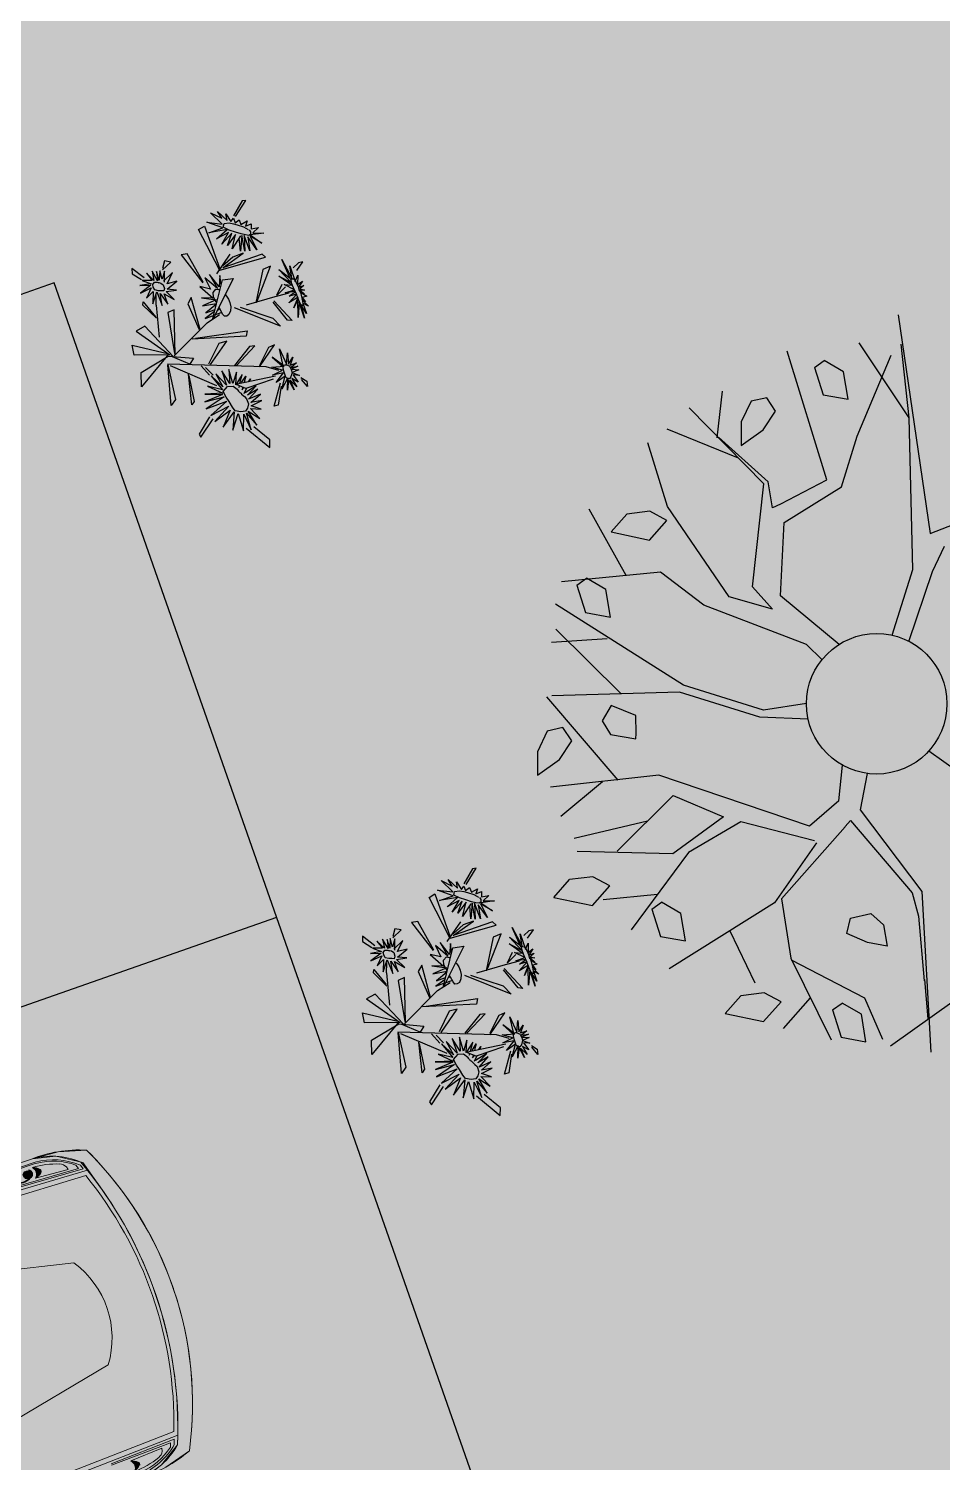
# Model space of a CAD drawing. Header units: millimetres. Extents: x 604785 to 1211550, y 1310998 to 2622648.
# Drawn here: x 604998.73 to 605002.83, y 1311145.76 to 1311152.19 of the extents above; entities that cross this region are included whole.
import ezdxf

# ---------------------------------------------------------------- set-up
doc = ezdxf.new("R2010")
doc.units = ezdxf.units.MM
for name, color, linetype in [('acera', 8, 'Continuous'), ('ARBOLES', 102, 'Continuous'), ('FLORES', 7, 'Continuous'), ('MUEBLES', 1, 'Continuous')]:
    doc.layers.add(name, color=color, linetype=linetype)
doc.layers.add('CARRO', color=7, linetype='Continuous', lineweight=18)

# ---------------------------------------------------------------- blocks, each defined once
blk = doc.blocks.new('A$C03F432A0')
at = {"layer": 'CARRO'}
h = blk.add_hatch(color=256, dxfattribs=at)
h.set_gradient(color1=(110, 110, 110), color2=(237, 237, 237), one_color=1, tint=0.93, name='SPHERICAL')
h.paths.add_polyline_path([(10.7522, 8.8527, 0.179944), (10.6695, 8.6428, -0.113297), (10.71, 8.8944, -0.116156), (11.4219, 9.0659, -0.115969), (12.1344, 8.9022), (12.1344, 8.9023, -0.113297), (12.1777, 8.6511, -0.000135), (12.1777, 8.6509, 0.180082), (12.0928, 8.8601, 0.092939), (11.4218, 8.9821, 0.092939)])
h = blk.add_hatch(color=256, dxfattribs=at)
h.set_gradient(color1=(51, 135, 215), color2=(217, 233, 247), one_color=1, tint=0.91, name='SPHERICAL')
h.paths.add_polyline_path([(10.7878, 7.9175, -0.117513), (12.0744, 7.9306), (12.0301, 8.864, 0.177138), (10.8168, 8.855)])
h = blk.add_hatch(color=256, dxfattribs=at)
h.set_gradient(color1=(250, 246, 5), color2=(255, 254, 240), one_color=1, tint=0.97, name='SPHERICAL')
h.paths.add_polyline_path([(10.756, 8.6368, 0.144872), (10.7403, 8.6675, 0.391406), (10.7251, 8.6691, 0.188365), (10.7064, 8.6391, -0.083561), (10.7305, 8.7609, -0.165877), (10.7519, 8.7851), (10.7658, 8.7883)])
h = blk.add_hatch(color=256, dxfattribs=at)
h.set_gradient(color1=(250, 246, 5), color2=(255, 254, 240), one_color=1, tint=0.97, name='SPHERICAL')
h.paths.add_polyline_path([(12.0942, 8.6379, -0.144872), (12.1099, 8.6687, -0.391406), (12.1251, 8.6702, -0.188365), (12.1438, 8.6402, 0.083561), (12.1197, 8.762, 0.165877), (12.0983, 8.7862), (12.0844, 8.7894)])
h = blk.add_hatch(color=256, dxfattribs=at)
h.set_gradient(color1=(253, 124, 146), color2=(254, 220, 226), one_color=1, tint=0.93, name='SPHERICAL')
h.paths.add_polyline_path([(10.756, 8.6368, 0.429703), (10.7064, 8.6391, -0.188943), (10.7252, 8.6691, -0.388639), (10.7403, 8.6675, -0.144872)])
h = blk.add_hatch(color=256, dxfattribs=at)
h.set_gradient(color1=(253, 124, 146), color2=(254, 220, 226), one_color=1, tint=0.93, name='SPHERICAL')
edge = h.paths.add_edge_path()
edge.add_ellipse((10.7287, 8.6077), major_axis=(0, 0.0204), ratio=0.780308, start_angle=0, end_angle=360, ccw=False)
h = blk.add_hatch(color=256, dxfattribs=at)
h.set_gradient(color1=(253, 124, 146), color2=(254, 220, 226), one_color=1, tint=0.93, name='SPHERICAL')
h.paths.add_polyline_path([(12.0942, 8.6379, -0.429703), (12.1438, 8.6402, 0.188943), (12.125, 8.6703, 0.388639), (12.1099, 8.6687, 0.144872)])
at = {"lineweight": 35}
for centre, radius, start, end in [((10.729, 8.6122), 0.0181, 19.32819, 156.16029), ((10.6782, 8.5798), 0.078, 340.86433, 29.46967)]:
    blk.add_arc(centre, radius, start, end, dxfattribs=at)
at = {"layer": 'CARRO', "color": 0}
for p, q in [((10.71, 8.8944), (10.6755, 8.7709)), ((10.7571, 8.8605), (10.8951, 8.9023)), ((12.1703, 8.7789), (12.1344, 8.902)), ((10.692, 8.7552), (10.7571, 8.8605)), ((10.7878, 7.9175), (10.8168, 8.855)), ((12.0301, 8.864), (12.0744, 7.9306)), ((12.1541, 8.763), (12.0928, 8.8601)), ((10.6755, 8.7709), (10.6699, 8.6521)), ((10.6699, 8.6521), (10.692, 8.7552)), ((11.0568, 8.1476), (11.1714, 8.6794)), ((11.0568, 8.1476), (11.1714, 8.6794)), ((11.0568, 8.1476), (11.1714, 8.6794)), ((11.7683, 8.1476), (11.6536, 8.6794)), ((11.7683, 8.1476), (11.6536, 8.6794)), ((11.7683, 8.1476), (11.6536, 8.6794))]:
    blk.add_line(p, q, dxfattribs=at)
at = {"layer": 'CARRO', "linetype": 'Continuous'}
for p, q in [((12.0982, 7.8864), (12.0522, 8.8749)), ((10.7575, 7.879), (10.7963, 8.8693)), ((10.6695, 8.6426), (10.67, 8.5588))]:
    blk.add_line(p, q, dxfattribs=at)
at = {"layer": 'CARRO'}
for p, q in [((10.7579, 8.8267), (10.7765, 8.8339)), ((10.7765, 8.8339), (10.7652, 8.551)), ((10.7653, 8.8466), (10.7842, 8.8529)), ((10.7842, 8.8529), (10.7713, 8.5406)), ((10.7878, 7.9175), (10.8168, 8.855)), ((12.0744, 7.9306), (12.0301, 8.864)), ((12.0643, 8.8544), (12.0785, 8.5501)), ((12.0876, 8.8466), (12.0643, 8.8544)), ((12.0736, 8.8339), (12.0849, 8.551)), ((12.0922, 8.8267), (12.0736, 8.8339)), ((10.7519, 8.7851), (10.7658, 8.7883)), ((10.756, 8.6368), (10.7658, 8.7883)), ((12.0983, 8.7862), (12.0844, 8.7894)), ((12.0942, 8.6379), (12.0844, 8.7894)), ((10.6871, 8.6591), (10.6882, 8.5432)), ((10.6936, 8.5467), (10.6936, 8.6286))]:
    blk.add_line(p, q, dxfattribs=at)
at = {"layer": 'CARRO', "linetype": 'Continuous'}
for centre, radius, start, end in [((11.4301, 7.4687), 1.5972, 90.29515, 116.79722), ((11.4301, 7.4685), 1.5972, 90.29515, 116.79722), ((11.4301, 7.4687), 1.5972, 63.83515, 90.31619), ((11.4301, 7.4685), 1.5972, 63.83515, 90.31619), ((11.432, 7.1318), 1.8504, 90.29803, 111.55552), ((11.432, 7.1316), 1.8504, 90.29803, 111.55552), ((11.432, 7.1318), 1.8504, 69.07684, 90.31619), ((11.4323, 7.1334), 1.8485, 69.06607, 90.3088), ((11.2379, 8.6804), 0.5696, 157.92819, 183.77737), ((11.2379, 8.6801), 0.5696, 157.92819, 183.77737), ((11.609, 8.6824), 0.5696, 356.85173, 22.70433), ((11.609, 8.6822), 0.5696, 356.85173, 22.70433), ((10.9931, 8.6366), 0.3236, 138.11595, 178.91281), ((10.9931, 8.6364), 0.3236, 138.11595, 178.91281), ((11.8542, 8.6414), 0.3236, 1.68362, 42.51469), ((11.8542, 8.6412), 0.3236, 1.68362, 42.51469)]:
    blk.add_arc(centre, radius, start, end, dxfattribs=at)
at = {"layer": 'CARRO', "color": 0}
for centre, radius, start, end in [((11.4301, 7.4687), 1.5972, 90, 116.16485), ((11.4301, 7.4687), 1.5972, 63.83515, 90), ((11.4356, 7.2009), 1.7661, 70.33198, 110.51227), ((11.4321, 7.1354), 1.8467, 69.04088, 106.9042), ((11.4125, 8.3385), 0.4176, 54.73387, 125.26613), ((11.4125, 8.3385), 0.4176, 54.73387, 125.26613), ((11.4125, 8.3385), 0.4176, 54.73387, 125.26613)]:
    blk.add_arc(centre, radius, start, end, dxfattribs=at)
at = {"layer": 'CARRO'}
for centre, radius, start, end in [((11.4356, 7.2009), 1.7661, 70.33198, 110.51227), ((11.0004, 8.6383), 0.314, 138.46327, 176.1973), ((10.9857, 8.6434), 0.2924, 141.18189, 175.54291), ((11.8525, 8.6383), 0.314, 3.8027, 41.53673), ((11.8644, 8.6434), 0.2924, 4.45709, 38.81811), ((11.0803, 8.6285), 0.374, 159.26838, 178.37474), ((10.7767, 8.7416), 0.0501, 119.67876, 157.35201), ((12.0735, 8.7427), 0.0501, 22.64799, 60.32124), ((11.7699, 8.6296), 0.374, 1.62526, 20.73162), ((10.8416, 8.6449), 0.1489, 171.8011, 186.27993), ((10.7541, 8.6302), 0.0485, 126.64935, 169.44744), ((10.7301, 8.6144), 0.0342, 40.8411, 133.85447), ((10.7319, 8.6601), 0.0113, 41.48584, 126.43808), ((10.6962, 8.6257), 0.0608, 10.55491, 43.52782), ((10.7137, 8.6093), 0.0336, 328.78339, 15.32214), ((12.154, 8.6268), 0.0608, 136.47218, 169.44509), ((12.12, 8.6156), 0.0342, 46.14553, 139.1589), ((12.1183, 8.6612), 0.0113, 53.56192, 138.51416)]:
    blk.add_arc(centre, radius, start, end, dxfattribs=at)
at = {"layer": 'CARRO', "extrusion": (0, 0, -1)}
blk.add_ellipse((10.7287, 8.6077), major_axis=(0, 0.0204), ratio=0.780308, dxfattribs=at)
blk = doc.blocks.new('p_arbol04')
at = {"layer": 'ARBOLES'}
for p, q in [((-0.623, 1.751), (-0.408, 2.362)), ((0.051, 1.875), (0.346, 2.362)), ((0.761, 1.696), (0.543, 2.316)), ((0.739, 1.388), (0.805, 2.293)), ((-0.408, 1.55), (-1.03, 2.13)), ((0.772, 1.945), (1.1, 2.177)), ((-1.003, 0.765), (-1.206, 2.042)), ((1.121, 1.006), (1.721, 1.988)), ((-1.138, 1.515), (-1.476, 1.85)), ((-1.41, 1.113), (-1.364, 1.898)), ((-0.178, 0.97), (0.051, 1.875)), ((0.778, 1.371), (0.783, 1.942)), ((-1.98, 0.646), (-1.849, 1.574)), ((-1.07, 0.749), (-1.815, 1.547)), ((-0.375, 1.086), (-0.408, 1.55)), ((2.581, 1.481), (1.362, 0.043)), ((1.984, 0.831), (2.181, 1.574)), ((0.018, 0.878), (0.739, 1.388)), ((0.636, 1.196), (0.778, 1.371)), ((1.571, 1.059), (2.283, 1.298)), ((1.984, 0.831), (2.41, 1.295)), ((0.704, 1.166), (0.636, 1.196)), ((0.708, 1.165), (1.121, 1.006)), ((-1.718, 0.414), (-2.406, 1.04)), ((-0.047, 0.205), (-0.375, 1.086)), ((0.117, 0.646), (0.608, 1.04)), ((0.608, 1.04), (1.158, 0.873)), ((1.158, 0.873), (1.571, 1.059)), ((-0.014, 0.623), (-0.178, 0.97)), ((-0.014, 0.623), (0.018, 0.878)), ((-2.079, 0.738), (-2.537, 0.808)), ((-0.777, 0.094), (-1.07, 0.749)), ((-0.71, 0.11), (-1.003, 0.765)), ((1.034, -0.05), (1.984, 0.831)), ((0.136, -0.002), (0.117, 0.646)), ((-2.144, -0.12), (-2.668, 0.507)), ((-2.077, 0.227), (-2.603, 0.599)), ((-1.194, -0.839), (-1.718, 0.414)), ((-1.768, 0.206), (-2.439, 0.251)), ((-1.768, 0.206), (-1.62, -0.236)), ((-0.057, 0.021), (-0.047, 0.205)), ((-2.489, -0.25), (-2.832, 0.066)), ((-0.515, -0.225), (-0.777, 0.094)), ((-0.425, -0.127), (-0.71, 0.11)), ((1.362, 0.043), (1.722, -0.143)), ((-1.62, -0.236), (-2.144, -0.12)), ((0.496, -0.29), (1.034, -0.05)), ((1.132, -0.189), (1.362, -0.12)), ((-2.046, -0.213), (-2.865, -0.282)), ((-1.554, -0.375), (-2.046, -0.213)), ((0.551, -0.431), (1.132, -0.189)), ((-1.259, -0.955), (-1.554, -0.375)), ((-0.866, -0.885), (-0.616, -0.706)), ((-1.882, -1.048), (-2.898, -0.746)), ((-0.866, -0.885), (-1.194, -0.839)), ((-2.313, -0.92), (-2.505, -1.372)), ((-1.259, -0.978), (-1.882, -1.048)), ((-0.53, -0.911), (-0.801, -1.071)), ((-1.816, -1.071), (-2.144, -1.465)), ((-0.995, -1.071), (-1.816, -1.071)), ((-0.925, -1.07), (-1.039, -1.872)), ((-0.995, -1.07), (-0.925, -1.07)), ((-0.803, -1.07), (-0.978, -1.928)), ((-0.803, -1.071), (-0.801, -1.071)), ((-0.036, -1.178), (0.018, -1.72)), ((-2.144, -1.465), (-2.439, -2.184)), ((-2.153, -1.476), (-1.98, -2.161)), ((-2.287, -1.813), (-2.636, -1.813)), ((-0.978, -1.928), (-1.955, -2.892)), ((-1.039, -1.872), (-1.152, -2.045)), ((-1.152, -2.045), (-1.536, -2.447)), ((-1.98, -2.161), (-2.144, -2.509)), ((-1.525, -2.442), (-1.759, -2.685)), ((-1.03, -2.857), (-2.144, -2.602))]:
    blk.add_line(p, q, dxfattribs=at)
at = {"layer": 'ARBOLES', "color": 1}
for p, q in [((-0.431, 2.094), (-0.267, 1.802)), ((-0.431, 2.094), (-0.229, 2.094)), ((-0.079, 1.961), (-0.229, 2.094)), ((-0.965, 2.011), (-1.091, 1.802)), ((-0.965, 2.011), (-0.866, 1.988)), ((-0.829, 1.802), (-0.866, 1.988)), ((-0.042, 1.802), (-0.079, 1.961)), ((1.008, 1.882), (0.858, 1.749)), ((1.196, 1.935), (1.008, 1.882)), ((1.308, 1.855), (1.196, 1.935)), ((1.271, 1.722), (1.308, 1.855)), ((-1.091, 1.802), (-0.979, 1.616)), ((-0.979, 1.616), (-0.829, 1.802)), ((-0.267, 1.802), (-0.042, 1.802)), ((0.858, 1.749), (1.083, 1.696)), ((1.083, 1.696), (1.271, 1.722)), ((1.772, 1.719), (1.646, 1.51)), ((1.772, 1.719), (1.87, 1.696)), ((1.908, 1.51), (1.87, 1.696)), ((1.646, 1.51), (1.758, 1.324)), ((1.758, 1.324), (1.908, 1.51)), ((-2.066, 1.377), (-2.254, 1.324)), ((-1.954, 1.298), (-2.066, 1.377)), ((-2.254, 1.324), (-2.404, 1.191)), ((-1.991, 1.165), (-1.954, 1.298)), ((-2.404, 1.191), (-2.179, 1.138)), ((-2.179, 1.138), (-1.991, 1.165)), ((-1.541, 1.112), (-1.691, 1.085)), ((-1.466, 0.899), (-1.541, 1.112)), ((-1.691, 1.085), (-1.729, 0.953)), ((-1.729, 0.953), (-1.616, 0.767)), ((-1.579, 0.793), (-1.466, 0.899)), ((-1.616, 0.767), (-1.579, 0.793)), ((-3.093, 0.395), (-2.928, 0.103)), ((-3.093, 0.395), (-2.891, 0.395)), ((-2.741, 0.262), (-2.891, 0.395)), ((-2.703, 0.103), (-2.741, 0.262)), ((-2.928, 0.103), (-2.703, 0.103)), ((-2.614, -0.298), (-2.741, -0.507)), ((-2.614, -0.298), (-2.516, -0.322)), ((-2.479, -0.507), (-2.516, -0.322)), ((-2.741, -0.507), (-2.628, -0.693)), ((-2.628, -0.693), (-2.479, -0.507)), ((-2.868, -1.357), (-2.703, -1.649)), ((-2.868, -1.357), (-2.666, -1.357)), ((-2.516, -1.489), (-2.666, -1.357)), ((-2.479, -1.649), (-2.516, -1.489)), ((-2.703, -1.649), (-2.479, -1.649)), ((-1.669, -1.683), (-1.552, -1.621)), ((-1.61, -1.869), (-1.669, -1.683)), ((-1.552, -1.621), (-1.406, -1.724)), ((-1.406, -1.724), (-1.406, -1.869)), ((-1.523, -2.014), (-1.61, -1.869)), ((-1.406, -1.869), (-1.523, -2.014)), ((-2.239, -2.024), (-2.366, -2.233)), ((-2.239, -2.024), (-2.141, -2.047)), ((-2.104, -2.233), (-2.141, -2.047)), ((-2.366, -2.233), (-2.254, -2.418)), ((-2.254, -2.418), (-2.104, -2.233))]:
    blk.add_line(p, q, dxfattribs=at)
at = {"layer": 'ARBOLES'}
blk.add_circle((-0.03, -0.578), 0.6, dxfattribs=at)
blk = doc.blocks.new('FLORES-1')
at = {"color": 86, "linetype": 'Continuous'}
for p, q in [((0.0502, 0.3848), (0.0451, 0.4218)), ((0.0541, 0.3853), (0.0678, 0.4185)), ((0.05, 0.3824), (0.0606, 0.2806)), ((-0.1586, 0.1554), (-0.182, 0.2829)), ((0.2296, 0.2941), (0.188, 0.2313)), ((-0.188, 0.2719), (-0.1829, 0.1807)), ((-0.1829, 0.1807), (-0.1586, 0.1554)), ((0.0557, 0.1455), (-0.0023, 0.0095)), ((-0.1406, 0.0986), (-0.0275, -0.0132)), ((-0.0736, 0.0879), (-0.1048, 0.1009)), ((-0.0638, 0.0765), (-0.1013, 0.0899)), ((0.1682, 0.0169), (0.0701, -0.0123)), ((0.1682, 0.0169), (0.1963, 0.029))]:
    blk.add_line(p, q, dxfattribs=at)
at = {"color": 1, "linetype": 'Continuous'}
for p, q in [((-0.1826, 0.183), (-0.1963, 0.1686)), ((0.0557, 0.1455), (0.0644, 0.1919)), ((0.0694, 0.1775), (0.0686, 0.1992))]:
    blk.add_line(p, q, dxfattribs=at)
at = {"color": 86, "linetype": 'Continuous'}
for points in [[(0.1019, 0.4713), (0.1197, 0.4991), (0.1224, 0.4846), (0.1144, 0.4639)], [(0.0784, 0.4101), (0.0532, 0.3819)], [(-0.2168, 0.3557), (-0.2345, 0.3682), (-0.251, 0.3638), (-0.2232, 0.3548)], [(0.0406, 0.3673), (-0.0394, 0.3981), (-0.0323, 0.385), (0.0375, 0.3635)], [(0.0598, 0.3181), (0.146, 0.3992), (0.1457, 0.372), (0.0557, 0.3118)], [(0.1944, 0.245), (0.1778, 0.3949), (0.1918, 0.3884), (0.1979, 0.2569), (0.2165, 0.334), (0.2175, 0.2994), (0.2033, 0.2593)], [(0.333, 0.3555), (0.3684, 0.4043), (0.3714, 0.3931), (0.3378, 0.3497)], [(0.0616, 0.261), (-0.0092, 0.3439), (-0.0421, 0.3569), (0.0672, 0.2438)], [(-0.2187, 0.2869), (-0.2704, 0.2564), (-0.2691, 0.243), (-0.2082, 0.2891)], [(-0.1698, 0.2986), (-0.1444, 0.2663), (-0.019, -0.0199)], [(-0.1364, 0.2468), (-0.0897, 0.3165), (-0.0903, 0.2963), (-0.1319, 0.2481)], [(0.0616, 0.1678), (0.1631, 0.2415), (0.1543, 0.2751), (0.0599, 0.1675)], [(-0.1044, 0.1805), (-0.0691, 0.2582), (-0.0648, 0.2416), (-0.1022, 0.1746)], [(0.0239, 0.0935), (-0.0156, 0.2537), (-0.0302, 0.2437), (0.0257, 0.0818)], [(0.1959, 0.2446), (0.3391, 0.2315), (0.3421, 0.253), (0.1985, 0.2468)], [(-0.2997, 0.1349), (-0.3853, 0.1809), (-0.3629, 0.1903), (-0.3052, 0.1589)], [(0.1791, 0.1825), (0.2816, 0.1697), (0.286, 0.1507), (0.1778, 0.1804)], [(-0.0712, 0.1061), (-0.0219, 0.1809), (-0.0186, 0.1549), (-0.0676, 0.1007)], [(0.0438, 0.1168), (0.1488, 0.1294), (0.1344, 0.1114), (0.0451, 0.1143)], [(0.2636, 0.0776), (0.2764, 0.1114), (0.2875, 0.094), (0.2677, 0.0789)], [(-0.2232, 0.0404), (-0.2617, -0.0103), (-0.2726, -0.0087), (-0.2328, 0.0487)], [(0.0041, -0.008), (-0.0324, 0.0635), (-0.0456, 0.0455), (0.0006, -0.0006)], [(-0.0004, 0.0135), (0.1328, 0.0641), (0.1322, 0.0424), (0.0039, 0.0133)], [(-0.0776, 0.0292), (-0.1594, 0.0137), (-0.1672, 0.003), (-0.0734, 0.0294)], [(-0.0029, 0.0057), (0.1197, -0.0414), (0.116, -0.0728), (0.0063, -0.0019)], [(0.1291, 0.0019), (0.1836, -0.0217), (0.1931, -0.0168), (0.1344, 0.0016)], [(0.2619, 0.0148), (0.3042, -0.0102), (0.2885, -0.0161), (0.2604, 0.0041)], [(-0.0195, -0.0195), (-0.1316, -0.0383), (-0.1444, -0.0589), (-0.0209, -0.0195)], [(0.0103, -0.0037), (-0.0538, -0.1228), (-0.0113, -0.1071), (0.0041, -0.008)], [(0.0063, -0.0019), (0.0474, -0.1069), (0.0795, -0.1008), (0.0103, -0.0037)]]:
    blk.add_lwpolyline(points, dxfattribs=at)
at = {"color": 1, "linetype": 'Continuous'}
for points in [[(0.0843, 0.4415), (0.1519, 0.4398), (0.0851, 0.4466), (0.1237, 0.4554), (0.0719, 0.4528), (0.087, 0.4679), (0.0598, 0.4564), (0.0644, 0.4745), (0.0512, 0.4555), (0.05, 0.4737), (0.0445, 0.4574), (0.0356, 0.4701), (0.04, 0.4568), (0.023, 0.465), (0.0327, 0.4567), (0.0146, 0.4695), (0.017, 0.4544), (-0.0006, 0.459), (0.0112, 0.4507), (-0.0168, 0.4622), (-0.0012, 0.4499), (-0.0353, 0.4479), (-0.0044, 0.4423), (-0.0473, 0.4368), (0.006, 0.4404), (-0.0372, 0.4185), (0.0161, 0.4395), (-0.0041, 0.418), (0.022, 0.4431), (0.0165, 0.4087), (0.0327, 0.4423), (0.0357, 0.4179), (0.0416, 0.4419), (0.0499, 0.4103), (0.0484, 0.4411), (0.0759, 0.4171), (0.0647, 0.4387), (0.107, 0.4117), (0.074, 0.4402), (0.1266, 0.4197), (0.0889, 0.442)], [(0.2705, 0.347), (0.2429, 0.3072), (0.2804, 0.3342), (0.258, 0.2969), (0.2888, 0.3243), (0.2683, 0.2818), (0.2943, 0.3159), (0.2899, 0.2732), (0.3048, 0.3151), (0.317, 0.2581), (0.3149, 0.3043), (0.3503, 0.2646), (0.3266, 0.3073), (0.374, 0.2869), (0.3444, 0.3131), (0.3691, 0.3087), (0.3321, 0.326), (0.3524, 0.3303), (0.3238, 0.3359), (0.3306, 0.3472), (0.3157, 0.3464), (0.3194, 0.3623), (0.3036, 0.3618), (0.3063, 0.3841), (0.2932, 0.3733), (0.2935, 0.3922), (0.2785, 0.386), (0.2734, 0.4095), (0.2648, 0.3865), (0.2506, 0.4189), (0.2619, 0.3767), (0.2239, 0.4012), (0.2586, 0.3747), (0.2101, 0.3785), (0.2587, 0.3667), (0.2151, 0.3566), (0.2677, 0.3578), (0.2203, 0.3415), (0.2706, 0.3509), (0.2261, 0.3288), (0.2657, 0.3408)], [(-0.1567, 0.3184), (-0.1074, 0.3267), (-0.1607, 0.3288), (-0.1278, 0.3455), (-0.1627, 0.3351), (-0.1477, 0.3554), (-0.1674, 0.3382), (-0.1687, 0.3597), (-0.1757, 0.3388), (-0.1799, 0.3602), (-0.1812, 0.3378), (-0.1913, 0.3587), (-0.1918, 0.3359), (-0.209, 0.3539), (-0.1996, 0.3356), (-0.227, 0.3423), (-0.2093, 0.3278), (-0.2388, 0.3327), (-0.212, 0.3203), (-0.2443, 0.321), (-0.2086, 0.3167), (-0.2379, 0.3007), (-0.2016, 0.3168), (-0.2278, 0.2858), (-0.1944, 0.3107), (-0.202, 0.2765), (-0.1824, 0.3103), (-0.1757, 0.2753), (-0.1731, 0.3099), (-0.1516, 0.2824), (-0.1631, 0.3203), (-0.1228, 0.2957), (-0.1609, 0.3149)], [(0.1492, 0.2314), (0.1787, 0.2393), (0.1468, 0.2235), (0.194, 0.2102), (0.1441, 0.2166), (0.1902, 0.1927), (0.1504, 0.1953), (0.1705, 0.1668), (0.1205, 0.1923), (0.135, 0.1586), (0.1116, 0.1996), (0.1105, 0.1521), (0.1011, 0.1965)], [(-0.1607, 0.1698), (-0.138, 0.1872), (-0.1604, 0.1558), (-0.1247, 0.1726), (-0.1531, 0.1491), (-0.1072, 0.154), (-0.1492, 0.1403), (-0.1024, 0.1312), (-0.1509, 0.1284), (-0.1042, 0.1101), (-0.1514, 0.1155), (-0.105, 0.094), (-0.1592, 0.1105), (-0.1311, 0.0716), (-0.1697, 0.1079), (-0.1511, 0.054), (-0.1729, 0.1052), (-0.1736, 0.0451), (-0.1819, 0.1072), (-0.1961, 0.0402), (-0.1976, 0.1101), (-0.2207, 0.0464), (-0.2153, 0.1099), (-0.2431, 0.0509), (-0.2278, 0.1094), (-0.2696, 0.068), (-0.2383, 0.119), (-0.2896, 0.093), (-0.2478, 0.1287), (-0.3048, 0.1231), (-0.2566, 0.1442), (-0.3106, 0.1479), (-0.2569, 0.1533), (-0.3042, 0.1688), (-0.2526, 0.161), (-0.2874, 0.186), (-0.2476, 0.1704), (-0.2621, 0.2015), (-0.24, 0.1757), (-0.2373, 0.2132), (-0.23, 0.1793), (-0.2172, 0.2174), (-0.2181, 0.1762), (-0.1992, 0.2152), (-0.2046, 0.1778), (-0.1877, 0.2147), (-0.195, 0.1735)], [(-0.1663, 0.1964), (-0.1605, 0.2062), (-0.1667, 0.1997)], [(-0.1612, 0.1755), (-0.1468, 0.1952), (-0.1625, 0.1833)], [(0.0808, 0.1925), (0.0819, 0.1987), (0.0829, 0.1953)], [(0.0989, 0.1949), (0.0859, 0.1538), (0.0846, 0.1845)], [(-0.1774, 0.1722), (-0.1831, 0.1679), (-0.1789, 0.175)], [(-0.1686, 0.1637), (-0.1716, 0.1614), (-0.1688, 0.1652)], [(0.0795, 0.1808), (0.0705, 0.1454), (0.0695, 0.1728)], [(0.2251, 0.0688), (0.2578, 0.0818), (0.2366, 0.0651), (0.2641, 0.0686), (0.2369, 0.0559), (0.2658, 0.0585), (0.2374, 0.0503), (0.2722, 0.0453), (0.2428, 0.0399), (0.2731, 0.0265), (0.2453, 0.0346), (0.2572, 0.0057), (0.2363, 0.0279), (0.2446, -0.0073), (0.2325, 0.0247), (0.2219, -0.0147), (0.2242, 0.0234), (0.1999, -0.0024), (0.2114, 0.0242), (0.1755, 0.0088), (0.2059, 0.0343), (0.1592, 0.0344), (0.1972, 0.0431), (0.1573, 0.0521), (0.1918, 0.054), (0.1626, 0.0769), (0.1957, 0.0626), (0.188, 0.0948), (0.2015, 0.068), (0.2133, 0.1063), (0.2175, 0.0747), (0.2437, 0.1038), (0.2292, 0.0666)]]:
    blk.add_lwpolyline(points, dxfattribs=at)
at = {"color": 50, "linetype": 'Continuous'}
for points in [[(0.0429, 0.4538), (0.0396, 0.455), (0.0295, 0.4548), (0.0196, 0.4532), (0.0069, 0.4511), (-0.0035, 0.448), (-0.0085, 0.4452), (-0.0035, 0.4418), (0.0154, 0.4411), (0.0333, 0.4416), (0.0548, 0.4408), (0.0689, 0.4408), (0.0845, 0.4432), (0.0814, 0.4518), (0.0672, 0.4548), (0.0531, 0.4551), (0.0395, 0.4534)], [(0.2779, 0.3797), (0.2711, 0.3809), (0.2628, 0.3777), (0.262, 0.3719), (0.2678, 0.3623), (0.2755, 0.3513), (0.2877, 0.3366), (0.3008, 0.3207), (0.3165, 0.3067), (0.3261, 0.3135), (0.322, 0.3291), (0.3148, 0.3404), (0.3073, 0.3505), (0.2937, 0.3662), (0.2803, 0.3767)], [(-0.1609, 0.3167), (-0.1598, 0.3191), (-0.1604, 0.3238), (-0.1625, 0.3283), (-0.1685, 0.3346), (-0.1714, 0.3359), (-0.182, 0.3366), (-0.192, 0.3351), (-0.2029, 0.3271), (-0.2072, 0.32), (-0.2037, 0.314), (-0.1977, 0.3111), (-0.1877, 0.3121), (-0.1782, 0.3128), (-0.1672, 0.3149), (-0.1586, 0.3175)], [(0.1166, 0.2321), (0.1105, 0.2343), (0.0996, 0.2362), (0.0882, 0.2361), (0.0742, 0.2337), (0.0628, 0.2278), (0.0535, 0.2194), (0.0515, 0.211), (0.0539, 0.2044), (0.0626, 0.2015), (0.0798, 0.1996), (0.086, 0.1986)], [(0.1037, 0.1965), (0.1076, 0.1963), (0.1236, 0.1952), (0.1373, 0.1991), (0.144, 0.2115), (0.1389, 0.2195), (0.1359, 0.2218)], [(0.2312, 0.0493), (0.2305, 0.0529), (0.2267, 0.0572), (0.2191, 0.0621), (0.2069, 0.0615), (0.2004, 0.0563), (0.204, 0.0491), (0.2072, 0.0408), (0.2139, 0.0314), (0.2242, 0.0301), (0.2321, 0.0312), (0.2373, 0.0391), (0.2335, 0.0476), (0.2297, 0.0523)]]:
    blk.add_lwpolyline(points, dxfattribs=at)
blk.add_lwpolyline([(-0.1752, 0.1549), (-0.1752, 0.1547), (-0.1791, 0.1554), (-0.1828, 0.1563), (-0.1856, 0.1574), (-0.1876, 0.1589), (-0.1897, 0.1598), (-0.1918, 0.1613), (-0.1947, 0.1619), (-0.2055, 0.167), (-0.2145, 0.171), (-0.2317, 0.1699), (-0.2429, 0.1622), (-0.2491, 0.1531), (-0.2457, 0.1387), (-0.2358, 0.1226), (-0.2222, 0.1192), (-0.2018, 0.1162), (-0.1857, 0.1125), (-0.1655, 0.1109), (-0.1556, 0.1299), (-0.1612, 0.1461)], close=True, dxfattribs=at)
blk = doc.blocks.new('arbusto5')
at = {"layer": 'FLORES'}
blk.add_blockref('FLORES-1', (0.1444, 0.0589), dxfattribs=at)

msp = doc.modelspace()

# ---------------------------------------------------------------- hatches: boundary and pattern name
at = {"true_color": 0xafd9aa}
h = msp.add_hatch(color=9, dxfattribs=at)
h.dxf.hatch_style = 1
h.paths.add_polyline_path([(604911.7035, 1311128.9633), (604908.6164, 1311133.7015), (604904.7997, 1311139.56), (604903.3778, 1311141.752), (604890.4927, 1311161.615), (604887.1137, 1311169.584), (604890.7407, 1311171.475), (604900.6807, 1311174.09), (604918.6717, 1311177.415), (604941.4837, 1311182.032), (604970.4187, 1311187.096), (605001.1447, 1311192.781), (605008.0957, 1311168.792), (605020.2887, 1311128.427), (605025.0037, 1311113.224), (604990.3437, 1311101.683), (604983.0537, 1311099.323), (604967.1427, 1311093.947), (604940.4977, 1311085), (604933.7367, 1311094.578), (604921.2262, 1311114.2128), (604916.7269, 1311121.222), (604912.2829, 1311128.0721, -0.999015)])
at = {"true_color": 0xebebeb}
h = msp.add_hatch(color=7, dxfattribs=at)
h.dxf.hatch_style = 1
h.paths.add_polyline_path([(604978.9057, 1311171.6364), (604991.4902, 1311135.7715), (604997.4349, 1311137.1076, -0.350964), (604997.8872, 1311137.9719), (605002.8247, 1311139.7154), (604998.8467, 1311151.0539), (604993.887, 1311149.3014, -0.41593), (604993.0164, 1311149.7), (604989.7189, 1311159.0978), (604984.6222, 1311173.6399)])
h.paths.add_polyline_path([(604987.1496, 1311160.5128), (604990.1146, 1311152.137), (604991.0111, 1311152.4544), (604988.0461, 1311160.8301)], flags=24)
h.paths.add_polyline_path([(604996.5951, 1311142.3195), (605000.0724, 1311143.5454), (604999.7349, 1311144.5026), (604996.2576, 1311143.2766)], flags=24)
h.paths.add_polyline_path([(604996.9196, 1311141.7466), (605000.3201, 1311142.9618), (604999.9926, 1311143.8782), (604996.5921, 1311142.663)], flags=24)
at = {"true_color": 0xf8f6af}
h = msp.add_hatch(color=51, dxfattribs=at)
h.dxf.hatch_style = 1
h.paths.add_polyline_path([(605008.985, 1311165.8478), (604990.4753, 1311159.3628), (604989.7189, 1311159.0978), (604993.0164, 1311149.7, 0.41593), (604993.887, 1311149.3014), (604998.8467, 1311151.0539), (605002.8247, 1311139.7154), (604997.8872, 1311137.9719, 0.350964), (604997.4349, 1311137.1076), (604999.1654, 1311132.1759, 0.362883), (605000.0497, 1311131.782), (605008.079, 1311134.5643, -0.318731), (605008.4835, 1311134.3601), (605012.4085, 1311123.1741), (605020.9864, 1311126.1771), (605020.2887, 1311128.427)])
h.paths.add_polyline_path([(605006.0151, 1311146.6242), (605009.4052, 1311147.8194), (605009.034, 1311148.8723), (605005.6439, 1311147.6771)], flags=24)
h.paths.add_polyline_path([(605005.999, 1311145.8542), (605010.1196, 1311147.3268), (605009.7594, 1311148.3348), (605005.6388, 1311146.8622)], flags=24)

# ---------------------------------------------------------------- linework, layer by layer
for p, q in [((604998.8467, 1311151.0539), (604993.8624, 1311149.2927)), ((605002.8247, 1311139.7154), (604998.8467, 1311151.0539))]:
    msp.add_line(p, q)
at = {"layer": 'acera', "color": 18, "true_color": 0x000000}
msp.add_line((604994.2305, 1311146.2401), (604999.8446, 1311148.2096), dxfattribs=at)

# ---------------------------------------------------------------- block references
at = {"rotation": 288.5754614907955}
msp.add_blockref('A$C03F432A0', (604987.1491, 1311154.4831), dxfattribs=at)
at = {"layer": 'ARBOLES', "xscale": 0.5252973874192619, "yscale": 0.5252973874192619, "zscale": 0.5252973874192619, "rotation": 48.57546149059794}
msp.add_blockref('p_arbol04', (605002.319, 1311149.379), dxfattribs=at)
at = {"layer": 'MUEBLES', "linetype": 'Continuous', "xscale": -1.417112015813753, "yscale": 1.417112015653547, "zscale": 1.417112015818895, "rotation": 292.0945269993258}
for p in [(604999.3707, 1311150.5034), (605000.4043, 1311147.5086)]:
    msp.add_blockref('arbusto5', p, dxfattribs=at)

doc.saveas('drawing.dxf')
